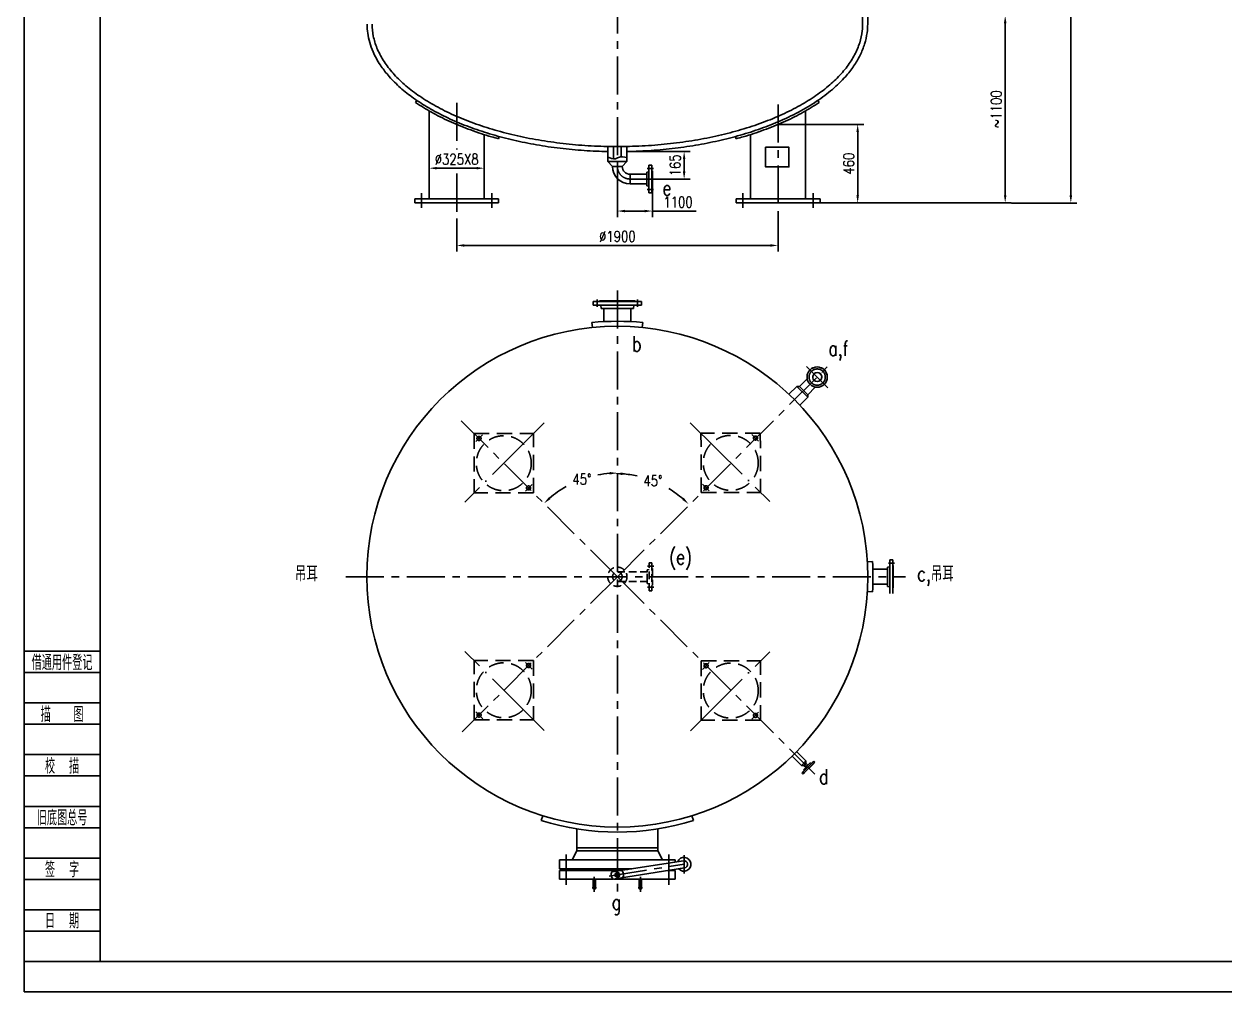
# Model space of a CAD drawing. Extents: x -450 to 13906, y -180 to 14958.
# Drawn here: x -450 to 6650, y -180 to 5546 of the extents above; entities that cross this region are included whole.
import ezdxf
from ezdxf.enums import TextEntityAlignment as Align

# ---------------------------------------------------------------- set-up
doc = ezdxf.new("R2010")
doc.units = 0
doc.header["$LTSCALE"] = 180
for name, pattern in [('ACAD_ISO04W100', [30, 24, -3, 0, -3]), ('AUSGEZOGEN', [0]), ('CENTER', [2, 1.25, -0.25, 0.25, -0.25]), ('DASHED', [0.75, 0.5, -0.25])]:
    doc.linetypes.add(name, pattern=pattern)
doc.layers.get('0').update_dxf_attribs({"linetype": 'AUSGEZOGEN'})
for name, color, linetype in [('1轮廓实线层', 7, 'Continuous'), ('2细线层', 4, 'Continuous'), ('3中心线层', 1, 'CENTER'), ('4虚线层', 6, 'DASHED'), ('6文字层', 4, 'Continuous'), ('7标注层', 3, 'Continuous'), ('DAS', 3, 'DASHED'), ('图框层', 7, 'Continuous'), ('点划线', 1, 'ACAD_ISO04W100')]:
    doc.layers.add(name, color=color, linetype=linetype)
doc.styles.add('HZ', font='romans.shx', dxfattribs={"width": 0.7, "bigfont": 'hzfs.shx'})
doc.styles.add('PC_TEXTSTYLE', font='romans.shx', dxfattribs={"width": 0.667, "bigfont": 'hzfs.shx'})
doc.styles.add('TH_GBDIM', font='romans.shx', dxfattribs={"width": 0.8, "bigfont": 'hzfs.shx'})
doc.dimstyles.new('TH_GBDIM', dxfattribs={"dimscale": 18, "dimtxt": 3.5, "dimasz": 2.5, "dimexe": 2, "dimexo": 0, "dimgap": 1.2, "dimtad": 1, "dimdec": 1, "dimdsep": 46, "dimtxsty": 'TH_GBDIM', "dimcen": 2.5, "dimclrd": 3, "dimclre": 3, "dimclrt": 3, "dimadec": 0, "dimazin": 2, "dimtfac": 0.714286, "dimtdec": 1, "dimtmove": 0, "dimatfit": 3, "dimfxl": 0, "dimtolj": 1, "dimtzin": 0, "dimlwd": -1, "dimlwe": -1, "dimarcsym": 0})

# ---------------------------------------------------------------- blocks, each defined once
blk = doc.blocks.new('*D1')
at = {"layer": '7标注层', "color": 3}
for p, q in [((5350.9, 5596.1), (5314.9, 5596.1)), ((5350.9, 5551.1), (5350.9, 4532.7)), ((4256.1, 4487.7), (5386.9, 4487.7))]:
    blk.add_line(p, q, dxfattribs=at)
for points in [[(5343.4, 5551.1), (5358.4, 5551.1), (5350.9, 5596.1)], [(5343.4, 4532.7), (5358.4, 4532.7), (5350.9, 4487.7)]]:
    blk.add_solid(points, dxfattribs=at)
at = {"layer": 'Defpoints', "color": 0}
for p in [(5350.9, 5596.1), (4256.1, 4487.7), (5350.9, 4487.7)]:
    blk.add_point(p, dxfattribs=at)
at = {"layer": '7标注层', "color": 3, "insert": (5297.8, 5041.9), "char_height": 63, "attachment_point": 5, "rotation": 90, "style": 'TH_GBDIM'}
blk.add_mtext('\\A1;~1100{}{}', dxfattribs=at)
blk = doc.blocks.new('*D14')
at = {"layer": '7标注层', "color": 3}
for p, q in [((3057.9, 14133.5), (5775, 14133.5)), ((5739, 4531.7), (5739, 14088.5)), ((5387.3, 4486.7), (5775, 4486.7))]:
    blk.add_line(p, q, dxfattribs=at)
for points in [[(5731.5, 14088.5), (5746.5, 14088.5), (5739, 14133.5)], [(5731.5, 4531.7), (5746.5, 4531.7), (5739, 4486.7)]]:
    blk.add_solid(points, dxfattribs=at)
at = {"layer": 'Defpoints', "color": 0}
for p in [(3057.9, 14133.5), (5739, 14133.5), (5387.3, 4486.7)]:
    blk.add_point(p, dxfattribs=at)
at = {"layer": '7标注层', "color": 3, "insert": (5685.9, 9494.5), "char_height": 63, "attachment_point": 5, "rotation": 90, "style": 'TH_GBDIM'}
blk.add_mtext('\\A1;~15905{}{}', dxfattribs=at)
blk = doc.blocks.new('*D3')
at = {"layer": '7标注层', "color": 3}
for p, q in [((2107.9, 4395.6), (2107.9, 4200.2)), ((4007.9, 4395.6), (4007.9, 4200.2)), ((2152.9, 4236.2), (3962.9, 4236.2))]:
    blk.add_line(p, q, dxfattribs=at)
for points in [[(2152.9, 4243.7), (2152.9, 4228.7), (2107.9, 4236.2)], [(3962.9, 4243.7), (3962.9, 4228.7), (4007.9, 4236.2)]]:
    blk.add_solid(points, dxfattribs=at)
at = {"layer": 'Defpoints', "color": 0}
for p in [(2107.9, 4395.6), (4007.9, 4395.6), (4007.9, 4236.2)]:
    blk.add_point(p, dxfattribs=at)
at = {"layer": '7标注层', "color": 3, "insert": (3057.9, 4289.3), "char_height": 63, "attachment_point": 5, "style": 'TH_GBDIM'}
blk.add_mtext('\\A1;%%c1900{}{}', dxfattribs=at)
blk = doc.blocks.new('*D4')
at = {"layer": '7标注层', "color": 3}
for p, q in [((4007.9, 4952), (4514.7, 4952)), ((4478.7, 4907), (4478.7, 4532.7)), ((4547.7, 4487.7), (4442.7, 4487.7))]:
    blk.add_line(p, q, dxfattribs=at)
for points in [[(4471.2, 4907), (4486.2, 4907), (4478.7, 4952)], [(4471.2, 4532.7), (4486.2, 4532.7), (4478.7, 4487.7)]]:
    blk.add_solid(points, dxfattribs=at)
at = {"layer": 'Defpoints', "color": 0}
for p in [(4007.9, 4952), (4478.7, 4487.7), (4547.7, 4487.7)]:
    blk.add_point(p, dxfattribs=at)
at = {"layer": '7标注层', "color": 3, "insert": (4425.6, 4719.8), "char_height": 63, "attachment_point": 5, "rotation": 90, "style": 'TH_GBDIM'}
blk.add_mtext('\\A1;460{}{}', dxfattribs=at)
blk = doc.blocks.new('*D7')
at = {"layer": '7标注层', "color": 3}
for start, end in [(94.20601, 100.92333), (119.60407, 130.79399)]:
    blk.add_arc((3057.9, 2276.9), 613.1, start, end, dxfattribs=at)
for points in [[(3012.7, 2895.9), (3013.2, 2880.9), (3057.9, 2890.1)], [(2662.4, 2735.6), (2652.2, 2746.6), (2624.4, 2710.5)]]:
    blk.add_solid(points, dxfattribs=at)
at = {"layer": 'Defpoints', "color": 0}
for p in [(3057.9, 3969.8), (2065.8, 3269.1), (2751.4, 2807.9), (3058.4, 2276.5), (3057.9, 408.2)]:
    blk.add_point(p, dxfattribs=at)
at = {"layer": '7标注层', "color": 3, "insert": (2848.4, 2853.2), "char_height": 63, "attachment_point": 5, "style": 'TH_GBDIM'}
blk.add_mtext('\\A1;45°', dxfattribs=at)
blk = doc.blocks.new('*D8')
at = {"layer": '7标注层', "color": 3}
for start, end in [(77.68189, 85.81803), (49.18197, 58.92841)]:
    blk.add_arc((3043.3, 2270.2), 616.7, start, end, dxfattribs=at)
for points in [[(3088, 2877.7), (3088.5, 2892.7), (3043.3, 2886.8)], [(3451.5, 2742.4), (3441.3, 2731.4), (3479.3, 2706.2)]]:
    blk.add_solid(points, dxfattribs=at)
at = {"layer": 'Defpoints', "color": 0}
for p in [(3043.3, 3285.9), (3638.6, 2865.5), (3351.6, 2804.2), (3043, 2269.9), (3043.3, 1148.9)]:
    blk.add_point(p, dxfattribs=at)
at = {"layer": '7标注层', "color": 3, "insert": (3268.2, 2844.4), "char_height": 63, "attachment_point": 5, "style": 'TH_GBDIM'}
blk.add_mtext('\\A1;45°', dxfattribs=at)
blk = doc.blocks.new('*D44')
at = {"layer": '7标注层', "color": 3}
for p, q in [((3114.9, 4791.7), (3488.8, 4791.7)), ((3452.8, 4674), (3452.8, 4746.7)), ((3303.5, 4629), (3488.8, 4629))]:
    blk.add_line(p, q, dxfattribs=at)
for points in [[(3445.3, 4746.7), (3460.3, 4746.7), (3452.8, 4791.7)], [(3445.3, 4674), (3460.3, 4674), (3452.8, 4629)]]:
    blk.add_solid(points, dxfattribs=at)
at = {"layer": 'Defpoints', "color": 0}
for p in [(3114.9, 4791.7), (3452.8, 4791.7), (3303.5, 4629)]:
    blk.add_point(p, dxfattribs=at)
at = {"layer": '7标注层', "color": 3, "insert": (3399.7, 4710.3), "char_height": 63, "attachment_point": 5, "rotation": 90, "style": 'TH_GBDIM'}
blk.add_mtext('\\A1;165{}{}', dxfattribs=at)
blk = doc.blocks.new('*D50')
at = {"layer": '7标注层', "color": 3}
for p, q in [((1945.4, 4655.7), (1945.4, 4729.3)), ((2225.4, 4693.3), (1990.4, 4693.3)), ((2270.4, 4655.7), (2270.4, 4729.3))]:
    blk.add_line(p, q, dxfattribs=at)
for points in [[(1990.4, 4700.8), (1990.4, 4685.8), (1945.4, 4693.3)], [(2225.4, 4700.8), (2225.4, 4685.8), (2270.4, 4693.3)]]:
    blk.add_solid(points, dxfattribs=at)
at = {"layer": 'Defpoints', "color": 0}
for p in [(1945.4, 4693.3), (1945.4, 4655.7), (2270.4, 4655.7)]:
    blk.add_point(p, dxfattribs=at)
at = {"layer": '7标注层', "color": 3, "insert": (2107.9, 4746.4), "char_height": 63, "attachment_point": 5, "style": 'TH_GBDIM'}
blk.add_mtext('\\A1;%%c325X8{}{}', dxfattribs=at)
blk = doc.blocks.new('*D54')
at = {"layer": '7标注层', "color": 3}
for p, q in [((3057.9, 4732.5), (3057.9, 4403.6)), ((3264.9, 4629), (3264.9, 4403.6)), ((3102.9, 4439.6), (3219.9, 4439.6)), ((3264.9, 4439.6), (3523.5, 4439.6))]:
    blk.add_line(p, q, dxfattribs=at)
for points in [[(3102.9, 4447.1), (3102.9, 4432.1), (3057.9, 4439.6)], [(3219.9, 4447.1), (3219.9, 4432.1), (3264.9, 4439.6)]]:
    blk.add_solid(points, dxfattribs=at)
at = {"layer": 'Defpoints', "color": 0}
for p in [(3057.9, 4732.5), (3264.9, 4629), (3264.9, 4439.6)]:
    blk.add_point(p, dxfattribs=at)
at = {"layer": '7标注层', "color": 3, "insert": (3416.7, 4492.7), "char_height": 63, "attachment_point": 5, "style": 'TH_GBDIM'}
blk.add_mtext('\\A1;1100', dxfattribs=at)
blk = doc.blocks.new('PC_FJL_BLOCK')
at = {"layer": '2细线层'}
for p, q in [((-25, 102), (0, 102)), ((-25, 95), (0, 95)), ((-25, 85), (0, 85)), ((-25, 78), (0, 78)), ((-25, 68), (0, 68)), ((-25, 61), (0, 61)), ((-25, 51), (0, 51)), ((-25, 44), (0, 44)), ((-25, 34), (0, 34)), ((-25, 27), (0, 27)), ((-25, 17), (0, 17)), ((-25, 10), (0, 10)), ((-25, 0), (0, 0))]:
    blk.add_line(p, q, dxfattribs=at)
at = {"layer": '6文字层', "color": 3, "style": 'PC_TEXTSTYLE'}
for s, width, p in [('借通用件登记', 0.667, (-12.5, 98.5)), ('描   图', 0.6667, (-12.5, 81.5)), ('校  描', 0.667, (-12.5, 64.5)), ('旧底图总号', 0.667, (-12.5, 47.5)), ('签  字', 0.667, (-12.5, 30.5)), ('日  期', 0.667, (-12.49, 13.6))]:
    blk.add_text(s, height=5, dxfattribs=dict(at, width=width)).set_placement(p, align=Align.MIDDLE)
at = {"layer": '6文字层', "style": 'PC_TEXTSTYLE'}
for tag, width, p, p2 in [('借通用件登记', 0.671328, (-23.44, 86.36), (-1.25, 86.36)), ('描图', 2.120922, (-23.44, 69.36), (-1.25, 69.36)), ('校图', 2.149976, (-23.75, 52.06), (-1.25, 52.06)), ('旧底图总号', 0.761452, (-22.84, 35.67), (-1.86, 35.67)), ('签字', 2.026939, (-23.14, 18.37), (-1.56, 18.37)), ('日期', 1.89999, (-22.84, 1.37), (-2.17, 1.37))]:
    blk.add_attdef(tag, text='', height=5, dxfattribs=dict(at, width=width)).set_placement(p, p2, align=Align.FIT)

msp = doc.modelspace()

# ---------------------------------------------------------------- linework, layer by layer
at = {"ltscale": 0.8}
for p, q in [((3000.93, 4821.7), (3000.93, 4732.46)), ((3034.43, 4748.14), (3034.43, 4821.23)), ((3081.43, 4821.23), (3081.43, 4760.09)), ((3114.93, 4821.7), (3114.93, 4732.46)), ((3029.43, 4703.96), (3029.43, 4703.96)), ((3086.43, 4703.96), (3086.43, 4703.96)), ((3244.93, 4711.46), (3261.93, 4711.46)), ((3244.93, 4546.46), (3244.93, 4711.46)), ((3261.93, 4711.46), (3261.93, 4546.46)), ((3232.93, 4669.48), (3244.93, 4670.96)), ((3232.93, 4588.43), (3232.93, 4669.48)), ((3261.93, 4678.46), (3264.93, 4678.46)), ((3264.93, 4678.46), (3264.93, 4579.46)), ((3244.93, 4586.96), (3232.93, 4588.43)), ((3261.93, 4546.46), (3244.93, 4546.46)), ((3264.93, 4579.46), (3261.93, 4579.46)), ((4668.97, 2376.68), (4685.97, 2376.68)), ((4668.97, 2176.68), (4668.97, 2376.68)), ((4685.97, 2376.68), (4685.97, 2176.68)), ((4568.31, 2321.18), (4654.97, 2321.18)), ((4654.97, 2333.96), (4668.97, 2335.68)), ((4654.97, 2219.4), (4654.97, 2333.96)), ((4685.97, 2342.68), (4688.97, 2342.68)), ((4688.97, 2342.68), (4688.97, 2210.68)), ((4654.97, 2232.18), (4568.31, 2232.18)), ((4668.97, 2217.68), (4654.97, 2219.4)), ((4688.97, 2210.68), (4685.97, 2210.68)), ((4218.79, 1185.69), (4148.08, 1114.98)), ((4154.09, 1108.97), (4224.81, 1179.68)), ((4198.74, 1175.54), (4158.24, 1135.03)), ((4167.18, 1119.93), (4213.85, 1166.6)), ((4204.3, 1171.19), (4198.74, 1175.54)), ((4224.81, 1179.68), (4218.79, 1185.69)), ((4158.24, 1135.03), (4162.58, 1129.48)), ((4166.12, 1120.99), (4167.18, 1119.93))]:
    msp.add_line(p, q, dxfattribs=at)
for p, q in [((3132.93, 4600.46), (3132.93, 4657.46)), ((3132.93, 4657.46), (3232.93, 4657.46)), ((3232.93, 4600.46), (3232.93, 4657.46)), ((3132.93, 4600.46), (3232.93, 4600.46)), ((2817.84, 672.29), (2817.84, 784.64)), ((3298.02, 672.29), (3298.02, 784.64)), ((2817.84, 654.17), (3298.02, 654.17))]:
    msp.add_line(p, q)
at = {"ltscale": 10}
for p, q in [((3163.43, 3907.76), (2952.43, 3907.76)), ((2952.43, 3907.76), (2952.43, 3904.76)), ((3163.43, 3904.76), (3163.43, 3907.76)), ((3200.43, 3904.76), (2915.43, 3904.76)), ((2915.43, 3904.76), (2915.43, 3883.76)), ((2915.43, 3883.76), (3200.43, 3883.76)), ((2960.43, 3883.76), (2962.88, 3863.76)), ((2962.88, 3863.76), (3152.97, 3863.76)), ((2978.43, 3863.76), (2978.43, 3785.66)), ((3137.43, 3785.66), (3137.43, 3863.76)), ((3152.97, 3863.76), (3155.43, 3883.76)), ((3200.43, 3883.76), (3200.43, 3904.76)), ((4172.3, 1149.1), (4160.68, 1160.72)), ((4184.68, 1161.47), (4173.05, 1173.1)), ((4213.85, 1166.6), (4212.78, 1167.66))]:
    msp.add_line(p, q, dxfattribs=at)
msp.add_lwpolyline([(3934.03, 4817), (4072.59, 4817), (4072.59, 4701), (3934.03, 4701)], close=True)
for radius in [103.5, 46.5]:
    msp.add_arc((3132.93, 4703.96), radius, 180, 270)
at = {"layer": '1轮廓实线层', "ltscale": 10}
for p, q in [((4507.93, 5596.14), (4507.93, 5546.14)), ((4537.93, 5596.14), (4537.93, 5546.14)), ((1945.43, 5032.04), (1945.43, 4511.65)), ((4170.43, 5032.04), (4170.43, 4511.65)), ((2270.43, 4892.19), (2270.43, 4511.65)), ((3845.43, 4892.19), (3845.43, 4511.65)), ((3000.93, 4732.46), (3029.43, 4703.96)), ((3000.93, 4732.46), (3114.93, 4732.46)), ((3086.43, 4703.96), (3029.43, 4703.96)), ((3114.93, 4732.46), (3086.43, 4703.96)), ((2356.11, 4511.65), (1859.75, 4511.65)), ((2356.11, 4487.65), (1859.75, 4487.65)), ((3759.75, 4511.65), (4256.11, 4511.65)), ((3759.75, 4487.65), (4256.11, 4487.65)), ((2907.93, 3780.29), (2910.9, 3750.44)), ((3207.93, 3780.29), (3204.95, 3750.44)), ((4566.29, 2366.66), (4536.34, 2364.87)), ((4566.29, 2186.66), (4536.34, 2188.45)), ((4091.04, 1215.51), (4145.83, 1160.72)), ((4119.91, 1241.09), (4173.05, 1187.95)), ((4173.05, 1187.95), (4145.83, 1160.72)), ((4145.83, 1160.72), (4160.68, 1160.72)), ((4173.05, 1173.1), (4160.68, 1160.72)), ((4173.05, 1187.95), (4173.05, 1173.1)), ((2607.93, 834.01), (2616.86, 862.65)), ((3507.93, 834.01), (3498.99, 862.65))]:
    msp.add_line(p, q, dxfattribs=at)
at = {"layer": '1轮廓实线层'}
for p, q in [((1864.34, 5082.73), (1872.24, 5094.29)), ((4251.51, 5082.73), (4243.62, 5094.29)), ((2355.71, 4867.02), (2359.4, 4880.52)), ((3760.14, 4867.02), (3756.45, 4880.52)), ((1859.75, 4511.65), (1859.75, 4487.65)), ((2356.11, 4511.65), (2356.11, 4487.65)), ((3759.75, 4511.65), (3759.75, 4487.65)), ((4256.11, 4511.65), (4256.11, 4487.65)), ((4180.37, 3446.28), (4134.86, 3402.01)), ((4119.63, 3402.17), (4072.36, 3355.79)), ((4083.87, 3344.57), (4083.73, 3344.43)), ((4134.86, 3402.01), (4119.63, 3402.17)), ((4119.63, 3402.17), (4184, 3337.81)), ((4134.86, 3402.01), (4183.84, 3353.03)), ((4184, 3337.81), (4137.6, 3290.51)), ((4228.11, 3398.55), (4183.84, 3353.03)), ((4183.84, 3353.03), (4184, 3337.81)), ((4154.09, 1108.97), (4148.08, 1114.98)), ((2791.07, 601.62), (2817.84, 654.17)), ((2817.84, 672.29), (2817.84, 654.17)), ((3298.02, 672.29), (2817.84, 672.29)), ((3298.02, 672.29), (3298.02, 654.17)), ((3324.79, 601.62), (3298.02, 654.17)), ((2787.8, 601.62), (2715.91, 601.62)), ((2715.91, 601.62), (2715.91, 549.07)), ((3328.05, 601.62), (2787.8, 601.62)), ((3025.92, 530.74), (3448.68, 596.83)), ((3399.94, 601.62), (3328.05, 601.62)), ((3399.94, 601.62), (3399.94, 589.21)), ((3143.17, 549.07), (2715.91, 549.07)), ((3079.42, 539.11), (2715.91, 539.11)), ((2715.91, 539.11), (2715.91, 488.37)), ((2779.33, 549.07), (2779.33, 539.11)), ((3119.99, 545.45), (2779.33, 545.45)), ((3102.6, 542.73), (2779.33, 542.73)), ((3032.64, 487.78), (3455.39, 553.86)), ((3057.93, 529.43), (3044.34, 521.58)), ((3044.34, 521.58), (3044.34, 505.89)), ((3044.34, 505.89), (3057.93, 498.05)), ((3071.52, 521.58), (3057.93, 529.43)), ((3057.93, 498.05), (3071.52, 505.89)), ((3071.52, 505.89), (3071.52, 521.58)), ((3399.94, 539.11), (3360.99, 539.11)), ((3399.94, 539.11), (3399.94, 488.37)), ((3032.05, 488.37), (2715.91, 488.37)), ((3399.94, 488.37), (3036.43, 488.37))]:
    msp.add_line(p, q, dxfattribs=at)
at = {"layer": '1轮廓实线层', "ltscale": 5}
for p, q in [((2914.78, 488.37), (2914.78, 435.82)), ((2929.27, 488.37), (2929.27, 435.82)), ((3186.58, 488.37), (3186.58, 435.82)), ((3201.07, 488.37), (3201.07, 435.82))]:
    msp.add_line(p, q, dxfattribs=at)
at = {"layer": '1轮廓实线层'}
for points in [[(3057.93, 522.8, 1), (3057.93, 504.68, 1)], [(3057.93, 504.68, 1), (3057.93, 522.8)]]:
    msp.add_lwpolyline(points, format="xyb", dxfattribs=at)
at = {"layer": '1轮廓实线层', "ltscale": 10}
msp.add_circle((3057.93, 2276.72), 1481.04, dxfattribs=at)
at = {"layer": '1轮廓实线层'}
msp.add_circle((3057.93, 513.74), 13.59, dxfattribs=at)
at = {"layer": '1轮廓实线层', "ltscale": 10}
for centre, radius, start, end in [((3057.93, 2276.72), 1511.04, 84.3029, 95.6971), ((4239.32, 3457.49), 60, 315, 225), ((4239.32, 3457.49), 60, 225, 135), ((4239.32, 3457.49), 26.7, 315, 225), ((4239.32, 3457.49), 26.7, 225, 135), ((3057.93, 2276.72), 1511.04, 356.583272, 3.412491), ((3057.93, 2276.49), 1511.04, 252.673998, 287.326002)]:
    msp.add_arc(centre, radius, start, end, dxfattribs=at)
at = {"layer": '1轮廓实线层'}
for centre, radius, start, end in [((3452.04, 575.35), 40.77, 221.11563, 156.653724), ((3452.04, 575.35), 21.74, 278.884677, 98.884677), ((3057.93, 513.74), 36.24, 152.014779, 225.754575), ((3057.93, 513.74), 36.24, 332.014779, 45.754575), ((2922.03, 435.82), 7.25, 180, 0), ((3193.83, 435.82), 7.25, 180, 0)]:
    msp.add_arc(centre, radius, start, end, dxfattribs=at)
at = {"layer": '1轮廓实线层', "ltscale": 10}
for points, knots in [([(1577.93, 5546.14), (1577.93, 5527.73), (1579.25, 5509.32), (1584.52, 5472.61), (1588.47, 5454.3), (1598.99, 5417.88), (1605.56, 5399.77), (1625.11, 5355.05), (1639.66, 5328.63), (1670.45, 5282.52), (1685.58, 5262.65), (1721.66, 5220.65), (1743.13, 5198.64), (1790.17, 5155.78), (1815.75, 5134.95), (1870.75, 5094.64), (1900.18, 5075.17), (1962.62, 5037.78), (1995.63, 5019.87), (2064.91, 4985.77), (2101.18, 4969.58), (2176.65, 4939.08), (2215.84, 4924.78), (2296.77, 4898.17), (2338.51, 4885.88), (2424.13, 4863.43), (2468.02, 4853.27), (2557.53, 4835.18), (2603.14, 4827.25), (2695.68, 4813.69), (2742.59, 4808.06), (2837.28, 4799.17), (2885.04, 4795.9), (2955.61, 4792.86), (2978.26, 4792.14), (3000.93, 4791.7)], [3.1415927, 3.1415927, 3.1415927, 3.1415927, 3.2147321, 3.2147321, 3.2878715, 3.2878715, 3.3610109, 3.3610109, 3.4699173, 3.4699173, 3.5545533, 3.5545533, 3.6521289, 3.6521289, 3.7497046, 3.7497046, 3.8472803, 3.8472803, 3.944856, 3.944856, 4.0424317, 4.0424317, 4.1400074, 4.1400074, 4.2375831, 4.2375831, 4.3351588, 4.3351588, 4.4327345, 4.4327345, 4.5303102, 4.5303102, 4.6278859, 4.6278859, 4.6738659, 4.6738659, 4.6738659, 4.6738659]), ([(1607.93, 5546.14), (1607.93, 5522.27), (1610.33, 5498.41), (1619.97, 5450.76), (1627.2, 5426.98), (1646.56, 5379.65), (1658.68, 5356.1), (1687.79, 5309.5), (1704.78, 5286.44), (1743.54, 5241.11), (1765.31, 5218.83), (1813.44, 5175.37), (1839.79, 5154.18), (1896.81, 5113.17), (1927.48, 5093.35), (1992.81, 5055.34), (2027.46, 5037.15), (2100.38, 5002.62), (2138.64, 4986.29), (2218.36, 4955.67), (2259.81, 4941.39), (2345.45, 4915.05), (2389.64, 4903), (2480.27, 4881.25), (2526.71, 4871.56), (2621.34, 4854.65), (2669.53, 4847.44), (2767.14, 4835.56), (2816.55, 4830.91), (2916.08, 4824.21), (2966.19, 4822.16), (3066.55, 4820.71), (3116.81, 4821.3), (3216.94, 4825.11), (3266.8, 4828.33), (3365.6, 4837.36), (3414.53, 4843.17), (3510.93, 4857.32), (3558.4, 4865.66), (3651.37, 4884.76), (3696.86, 4895.53), (3785.37, 4919.36), (3828.39, 4932.44), (3911.49, 4960.73), (3951.57, 4975.96), (4028.34, 5008.38), (4065.04, 5025.57), (4134.65, 5061.72), (4167.56, 5080.67), (4229.25, 5120.08), (4258.02, 5140.55), (4311.12, 5182.73), (4335.45, 5204.44), (4379.42, 5248.82), (4399.07, 5271.48), (4433.53, 5317.46), (4448.35, 5340.77), (4473.09, 5387.76), (4483.02, 5411.44), (4498.01, 5458.95), (4503.07, 5482.78), (4507.19, 5519.8), (4507.93, 5532.97), (4507.93, 5546.14)], [3.1415927, 3.1415927, 3.1415927, 3.1415927, 3.2444207, 3.2444207, 3.3472488, 3.3472488, 3.4500769, 3.4500769, 3.552905, 3.552905, 3.655733, 3.655733, 3.7585611, 3.7585611, 3.8613892, 3.8613892, 3.9642173, 3.9642173, 4.0670454, 4.0670454, 4.1698734, 4.1698734, 4.2727015, 4.2727015, 4.3755296, 4.3755296, 4.4783577, 4.4783577, 4.5811858, 4.5811858, 4.6840138, 4.6840138, 4.7868419, 4.7868419, 4.88967, 4.88967, 4.9924981, 4.9924981, 5.0953261, 5.0953261, 5.1981542, 5.1981542, 5.3009823, 5.3009823, 5.4038104, 5.4038104, 5.5066385, 5.5066385, 5.6094665, 5.6094665, 5.7122946, 5.7122946, 5.8151227, 5.8151227, 5.9179508, 5.9179508, 6.0207789, 6.0207789, 6.1236069, 6.1236069, 6.226435, 6.226435, 6.2831853, 6.2831853, 6.2831853, 6.2831853]), ([(3114.93, 4791.7), (3150.48, 4792.4), (3185.99, 4793.75), (3269.19, 4798.47), (3316.78, 4802.37), (3410.97, 4812.52), (3457.58, 4818.77), (3549.39, 4833.56), (3594.59, 4842.09), (3683.14, 4861.37), (3726.49, 4872.11), (3810.93, 4895.7), (3852.03, 4908.55), (3931.57, 4936.22), (3970.01, 4951.04), (4049.46, 4984.91), (4089.97, 5004.25), (4166.49, 5045.13), (4202.5, 5066.66), (4269.56, 5111.65), (4300.61, 5135.11), (4357.37, 5183.65), (4383.07, 5208.73), (4424.08, 5254.89), (4440.44, 5275.72), (4469.46, 5318.05), (4482.12, 5339.54), (4503.64, 5383.01), (4512.5, 5405), (4526.35, 5449.27), (4531.35, 5471.57), (4536.74, 5511.31), (4537.93, 5528.72), (4537.93, 5546.14)], [4.750912, 4.750912, 4.750912, 4.750912, 4.8230372, 4.8230372, 4.9206129, 4.9206129, 5.0181886, 5.0181886, 5.1157643, 5.1157643, 5.21334, 5.21334, 5.3109157, 5.3109157, 5.4084914, 5.4084914, 5.5207824, 5.5207824, 5.6330735, 5.6330735, 5.7453645, 5.7453645, 5.8576555, 5.8576555, 5.9467384, 5.9467384, 6.0358212, 6.0358212, 6.124904, 6.124904, 6.2139868, 6.2139868, 6.2831853, 6.2831853, 6.2831853, 6.2831853]), ([(1864.34, 5082.73), (1868.61, 5079.81), (1872.92, 5076.92), (1907.05, 5054.29), (1938.7, 5035.3), (2005.42, 4999.04), (2040.48, 4981.76), (2113.7, 4949.04), (2151.86, 4933.61), (2230.9, 4904.73), (2271.79, 4891.29), (2327.68, 4874.82), (2341.63, 4870.86), (2355.71, 4867.02)], [3.7831875, 3.7831875, 3.7831875, 3.7831875, 3.79746173, 3.79746173, 3.89527019, 3.89527019, 3.99307865, 3.99307865, 4.09088711, 4.09088711, 4.18869557, 4.18869557, 4.22085464, 4.22085464, 4.22085464, 4.22085464]), ([(4251.51, 5082.73), (4247.24, 5079.81), (4242.94, 5076.92), (4208.8, 5054.29), (4177.15, 5035.3), (4110.44, 4999.04), (4075.37, 4981.76), (4002.15, 4949.04), (3963.99, 4933.61), (3884.95, 4904.73), (3844.06, 4891.29), (3788.17, 4874.82), (3774.22, 4870.86), (3760.14, 4867.02)], [3.7831875, 3.7831875, 3.7831875, 3.7831875, 3.79746173, 3.79746173, 3.89527019, 3.89527019, 3.99307865, 3.99307865, 4.09088711, 4.09088711, 4.18869557, 4.18869557, 4.22085464, 4.22085464, 4.22085464, 4.22085464])]:
    msp.add_open_spline(points, degree=3, knots=knots, dxfattribs=at)
at = {"layer": '2细线层'}
for q in [(-450, 14958), (10242, -180)]:
    msp.add_line((-450, -180), q, dxfattribs=at)
msp.add_arc((3057.93, 513.74), 8.15, 90, 0, dxfattribs=at)
at = {"layer": '2细线层', "ltscale": 0.8}
msp.add_spline([(3000.93, 4759.31), (3046.06, 4749.17), (3064.12, 4756.81), (3114.93, 4756.36)], degree=3, dxfattribs=at)
at = {"layer": '3中心线层'}
for p, q in [((3057.93, 9314.48), (3057.93, 4703.96)), ((2107.93, 5080.62), (2107.93, 4802.83)), ((4007.93, 5069.76), (4007.93, 4395.63)), ((3235.14, 4691.46), (3272.59, 4691.46)), ((2107.93, 4660.82), (2107.93, 4395.63)), ((3303.5, 4628.96), (3132.93, 4628.96)), ((3235.14, 4566.46), (3272.59, 4566.46)), ((3057.93, 3969.78), (3057.93, 408.22)), ((3057.93, 2276.49), (4326.56, 3544.65)), ((3057.93, 2276.49), (2107.93, 3226.96)), ((4660.92, 2356.68), (4696.01, 2356.68)), ((1452.42, 2276.25), (4762.44, 2276.69)), ((3057.93, 2276.49), (2140.6, 1358.26)), ((3057.93, 2276.49), (4224.9, 1108.86)), ((3235.45, 2338.99), (3272.9, 2338.99)), ((3235.45, 2213.99), (3272.9, 2213.99)), ((4208.88, 1181.46), (4221.28, 1169.06)), ((4152.31, 1124.9), (4164.72, 1112.49)), ((2754.42, 634.3), (2754.42, 454.85)), ((3008.69, 506.04), (3452.04, 575.35)), ((3361.44, 634.3), (3361.44, 454.85)), ((3452.04, 520.99), (3452.04, 629.71)), ((3452.04, 520.99), (3452.04, 629.71)), ((3072.06, 513.74), (3043.79, 513.74)), ((3057.93, 529.97), (3057.93, 497.5))]:
    msp.add_line(p, q, dxfattribs=at)
msp.add_arc((3132.93, 4703.96), 75, 180, 270, dxfattribs=at)
at = {"layer": '4虚线层'}
for p, q in [((3553.34, 2774.04), (3552.25, 3124.81)), ((3903.22, 3126.11), (3552.46, 3125.02)), ((3903.22, 3126.11), (3904.23, 2775.35)), ((2210.95, 3123.48), (2561.72, 3123.48)), ((2210.95, 3123.48), (2211.03, 2772.71)), ((2561.93, 2772.5), (2561.93, 3123.26)), ((2562.01, 2772.58), (2211.25, 2772.5)), ((3553.26, 2774.12), (3904.02, 2775.14)), ((2211.15, 1429.3), (2211.15, 1780.06)), ((2562.13, 1780.28), (2211.37, 1780.28)), ((2562.05, 1780.36), (2562.13, 1429.59)), ((3553.46, 1779.05), (3552.45, 1428.29)), ((3553.37, 1778.97), (3904.14, 1778.04)), ((3903.42, 1427.06), (3904.35, 1777.83)), ((2211.15, 1429.3), (2561.92, 1429.38)), ((3903.42, 1427.06), (3552.66, 1428.07))]:
    msp.add_line(p, q, dxfattribs=at)
for centre, radius in [((2386.46, 2948.01), 162.5), ((2239.95, 3094.49), 12), ((3728.26, 2950.1), 162.5), ((3874.32, 3097.04), 12), ((2532.94, 2801.49), 12), ((3582.24, 2803.13), 12), ((2386.62, 1604.81), 162.5), ((2533.07, 1751.36), 12), ((3728.42, 1603.03), 162.5), ((3582.36, 1749.97), 12), ((2240.14, 1458.29), 12), ((3874.51, 1456.13), 12)]:
    msp.add_circle(centre, radius, dxfattribs=at)
at = {"layer": 'DAS', "ltscale": 0.5}
for p, q in [((3245.24, 2358.99), (3262.24, 2358.99)), ((3245.24, 2193.99), (3245.24, 2358.99)), ((3262.24, 2358.99), (3262.24, 2193.99)), ((3057.93, 2304.99), (3233.24, 2304.99)), ((3233.24, 2317.02), (3245.24, 2318.49)), ((3233.24, 2235.96), (3233.24, 2317.02)), ((3233.24, 2247.99), (3233.24, 2304.99)), ((3262.24, 2325.99), (3265.24, 2325.99)), ((3265.24, 2325.99), (3265.24, 2226.99)), ((3057.93, 2247.94), (3233.24, 2247.98)), ((3245.24, 2234.49), (3233.24, 2235.96)), ((3265.24, 2226.99), (3262.24, 2226.99)), ((3262.24, 2193.99), (3245.24, 2193.99))]:
    msp.add_line(p, q, dxfattribs=at)
for radius in [57, 28.5]:
    msp.add_circle((3057.93, 2276.49), radius, dxfattribs=at)
at = {"layer": '图框层'}
for q in [(0, 14778), (10062, 0)]:
    msp.add_line((0, 0), q, dxfattribs=at)
at = {"layer": '点划线', "ltscale": 0.1}
for p, q in [((1900.75, 4458.24), (1900.75, 4544.67)), ((2315.11, 4458.24), (2315.11, 4544.67)), ((3800.75, 4458.24), (3800.75, 4544.67)), ((4215.11, 4458.24), (4215.11, 4544.67)), ((4302.28, 3394.53), (4176.11, 3520.7)), ((4176.36, 3520.45), (4302.53, 3394.28)), ((2624.62, 3186.16), (2156.75, 2718.29)), ((3489.36, 3187.51), (3958.69, 2721.1)), ((2261.57, 3116.11), (2221.36, 3075.9)), ((3852.63, 3118.59), (3892.96, 3078.51)), ((2554.41, 2822.91), (2514.16, 2782.75)), ((3560.7, 2824.48), (3601.08, 2784.44)), ((2624.83, 1366.71), (2156.85, 1834.47)), ((3489.58, 1365.56), (3958.8, 1832.09)), ((2554.54, 1729.95), (2514.28, 1770.1)), ((3560.83, 1728.62), (3601.2, 1768.66)), ((2261.77, 1436.68), (2221.55, 1476.88)), ((3852.83, 1434.57), (3893.15, 1474.66))]:
    msp.add_line(p, q, dxfattribs=at)
at = {"layer": '点划线', "ltscale": 10}
for p, q in [((2937.93, 3872.33), (2937.93, 3916.77)), ((3177.93, 3872.33), (3177.93, 3916.77)), ((2921.76, 411.77), (2921.76, 502.02)), ((3194.1, 411.77), (3194.1, 502.02)), ((2908.7, 435.82), (2934.81, 435.82)), ((3207.15, 435.82), (3181.04, 435.82))]:
    msp.add_line(p, q, dxfattribs=at)
at = {"layer": '点划线', "ltscale": 0.1}
for start, end in [(315, 225), (225, 135)]:
    msp.add_arc((4239.32, 3457.49), 48, start, end, dxfattribs=at)

# ---------------------------------------------------------------- block references
at = {"layer": '图框层', "xscale": 18, "yscale": 18, "zscale": 18}
msp.add_blockref('PC_FJL_BLOCK', (0, 0), dxfattribs=at)

# ---------------------------------------------------------------- texts
at = {"layer": '2细线层', "style": 'HZ', "width": 0.75}
for s, p in [('e', (3377.19, 4531.09)), ('b', (3200.49, 3608.64)), ('a,f', (4425.28, 3582.23)), ('(e)', (3498.16, 2348.05)), ('吊耳', (1287.05, 2249.32)), ('c,吊耳', (5046.31, 2249.56)), ('d', (4305.87, 1048.9)), ('g', (3080.33, 306.94))]:
    msp.add_text(s, height=90, dxfattribs=at).set_placement(p, align=Align.RIGHT)

# ---------------------------------------------------------------- dimensions: what is measured, and where the dimension line sits
at = {"layer": '7标注层'}
for base, p1, p2, text, picture, middle in [((5738.96, 14133.5), (5387.3, 4486.67), (3057.93, 14133.5), '~15905{}{}', '*D14', (5738.96, 9494.47)), ((3452.75, 4791.7), (3303.5, 4628.96), (3114.93, 4791.7), '165{}{}', '*D44', (3452.75, 4710.33))]:
    dim = msp.add_linear_dim(base=base, p1=p1, p2=p2, angle=90, text=text, dimstyle='TH_GBDIM', override={"dimgap": 1.2, "dimtad": 1, "dimjust": 0, "dimdec": 1, "dimlfac": 1, "dimse1": 0, "dimse2": 0, "dimsd1": 0, "dimsd2": 0}, dxfattribs=at)
    dim.commit()
    dim.dimension.update_dxf_attribs({"geometry": picture, "text_midpoint": middle, "dimtype": 160})
for base, p1, p2, text, picture, middle in [((5350.92, 4487.65), (5350.92, 5596.14), (4256.11, 4487.65), '~1100{}{}', '*D1', (5297.82, 5041.9)), ((4478.75, 4487.65), (4007.93, 4952), (4547.75, 4487.65), '460{}{}', '*D4', (4425.65, 4719.83))]:
    dim = msp.add_linear_dim(base=base, p1=p1, p2=p2, angle=90, text=text, dimstyle='TH_GBDIM', override={"dimgap": 1.2, "dimtad": 1, "dimjust": 0, "dimdec": 1, "dimlfac": 1, "dimse1": 0, "dimse2": 0, "dimsd1": 0, "dimsd2": 0}, dxfattribs=at)
    dim.commit()
    dim.dimension.update_dxf_attribs({"geometry": picture, "text_midpoint": middle})
dim = msp.add_linear_dim(base=(1945.43, 4693.3), p1=(2270.43, 4655.67), p2=(1945.43, 4655.67), text='%%c<>X8{}{}', dimstyle='TH_GBDIM', override={"dimgap": 1.2, "dimtad": 1, "dimjust": 0, "dimdec": 0, "dimlfac": 1, "dimse1": 0, "dimse2": 0, "dimsd1": 0, "dimsd2": 0}, dxfattribs=at)
dim.commit()
dim.dimension.update_dxf_attribs({"geometry": '*D50', "text_midpoint": (2107.93, 4693.3), "dimtype": 160})
for base, p1, p2, text, picture, middle in [((3264.93, 4439.56), (3057.93, 4732.46), (3264.93, 4628.96), '1100', '*D54', (3416.73, 4492.66)), ((4007.93, 4236.24), (2107.93, 4395.63), (4007.93, 4395.63), '%%c1900{}{}', '*D3', (3057.93, 4289.34))]:
    dim = msp.add_linear_dim(base=base, p1=p1, p2=p2, text=text, dimstyle='TH_GBDIM', override={"dimgap": 1.2, "dimtad": 1, "dimjust": 0, "dimdec": 1, "dimlfac": 1, "dimse1": 0, "dimse2": 0, "dimsd1": 0, "dimsd2": 0}, dxfattribs=at)
    dim.commit()
    dim.dimension.update_dxf_attribs({"geometry": picture, "text_midpoint": middle})
for base, line1, line2, picture, middle in [((2751.35, 2807.95), ((3057.93, 3969.78), (3057.93, 408.22)), ((3058.41, 2276.46), (2065.76, 3269.11)), '*D7', (2848.38, 2853.17)), ((3351.61, 2804.23), ((3043.27, 3285.88), (3043.27, 1148.94)), ((3042.98, 2269.89), (3638.57, 2865.48)), '*D8', (3268.19, 2844.37))]:
    dim = msp.add_angular_dim_2l(base=base, line1=line1, line2=line2, dimstyle='TH_GBDIM', override={"dimgap": 1.2, "dimtad": 1, "dimtih": 1, "dimtoh": 1, "dimse1": 0, "dimse2": 0, "dimsd1": 0, "dimsd2": 0, "dimadec": 1}, dxfattribs=at)
    dim.commit()
    dim.dimension.update_dxf_attribs({"geometry": picture, "text_midpoint": middle, "dimtype": 162})

doc.saveas('drawing.dxf')
